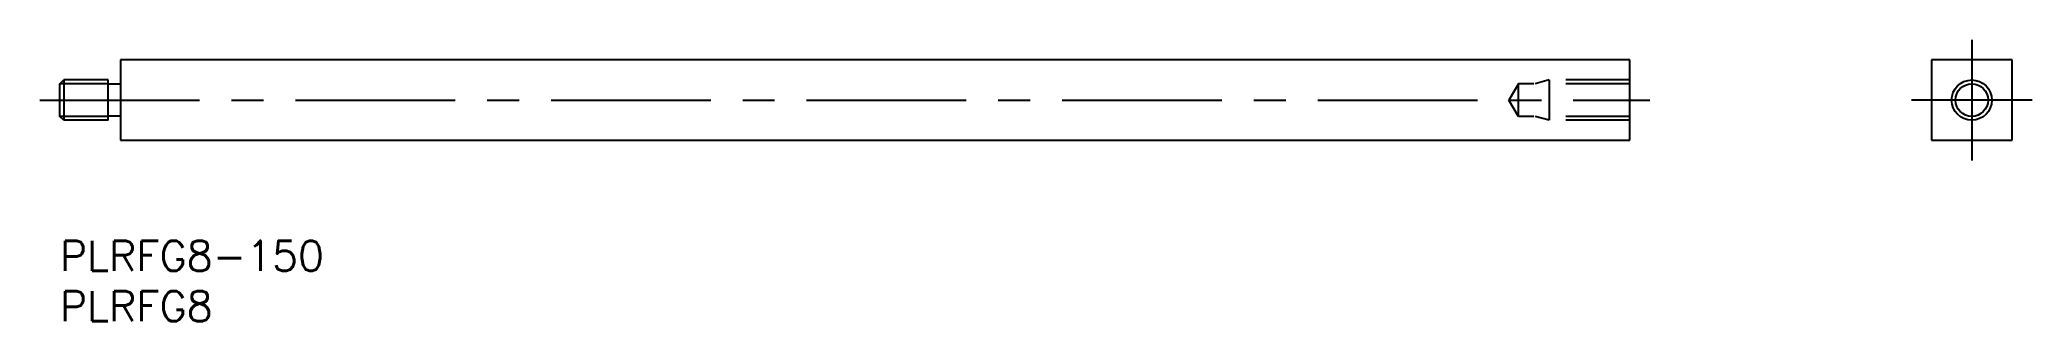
# Model space of a CAD drawing. Extents: x -2 to 196, y -8 to 20.
import ezdxf

# ---------------------------------------------------------------- set-up
doc = ezdxf.new("R2010")
doc.units = 0
doc.header["$LTSCALE"] = 0.5
doc.linetypes.add('CENTER', pattern=[50.8, 31.75, -6.35, 6.35, -6.35])
doc.linetypes.add('DASHED', pattern=[19.05, 12.7, -6.35])
for name, color, linetype in [('MSM_CENTER', 1, 'CENTER'), ('MSM_CONTINUOUS', 7, 'CONTINUOUS'), ('MSM_DASHED', 4, 'DASHED'), ('MSM_NARROW', 5, 'CONTINUOUS'), ('MSM_PART_NUMBER', 7, 'CONTINUOUS')]:
    doc.layers.add(name, color=color, linetype=linetype)
doc.styles.get("Standard").update_dxf_attribs({"font": 'txt.shx', "height": 3, "bigfont": 'bigfont.shx'})

# ---------------------------------------------------------------- blocks, each defined once
blk = doc.blocks.new('*U4')
at = {"layer": 'MSM_PART_NUMBER'}
blk.add_text('PLRFG8-150', height=3, dxfattribs=at).set_placement((0, -3))
blk = doc.blocks.new('*U5')
at = {"layer": 'MSM_PART_NUMBER'}
blk.add_text('PLRFG8', height=3, dxfattribs=at).set_placement((0, -8))

msp = doc.modelspace()

# ---------------------------------------------------------------- linework, layer by layer
at = {"layer": 'MSM_CENTER'}
for p, q in [((190, 20), (190, 8)), ((-2, 14), (158, 14)), ((196, 14), (184, 14))]:
    msp.add_line(p, q, dxfattribs=at)
at = {"layer": 'MSM_CONTINUOUS'}
for p, q in [((156, 18), (6, 18)), ((6, 18), (6, 10)), ((156, 10), (156, 18)), ((194, 18), (186, 18)), ((186, 18), (186, 10)), ((194, 10), (194, 18)), ((0, 15.62), (0.38, 16)), ((4.8, 16), (0.38, 16)), ((0.38, 16), (0.38, 12)), ((4.8, 12), (4.8, 16)), ((0, 12.38), (0, 15.62)), ((6, 15.6), (4.8, 15.6)), ((0.38, 12), (0, 12.38)), ((4.8, 12), (0.38, 12)), ((6, 12.4), (4.8, 12.4)), ((6, 10), (156, 10)), ((186, 10), (194, 10))]:
    msp.add_line(p, q, dxfattribs=at)
msp.add_circle((190, 14), 1.62, dxfattribs=at)
at = {"layer": 'MSM_DASHED'}
for p, q in [((148, 16), (146.6, 15.62)), ((156, 16), (148, 16)), ((148, 16), (148, 12)), ((144.94, 15.62), (144, 14)), ((144.94, 12.38), (144, 14)), ((156, 15.62), (144.94, 15.62)), ((144.94, 12.38), (144.94, 15.62)), ((156, 12.38), (144.94, 12.38)), ((148, 12), (146.6, 12.38)), ((156, 12), (148, 12))]:
    msp.add_line(p, q, dxfattribs=at)
at = {"layer": 'MSM_NARROW'}
for p, q in [((4.8, 15.62), (0, 15.62)), ((4.8, 12.38), (0, 12.38))]:
    msp.add_line(p, q, dxfattribs=at)
msp.add_circle((190, 14), 2, dxfattribs=at)

# ---------------------------------------------------------------- block references
at = {"layer": 'MSM_CONTINUOUS'}
for name in ['*U4', '*U5']:
    msp.add_blockref(name, (0, 0), dxfattribs=at)

doc.saveas('drawing.dxf')
